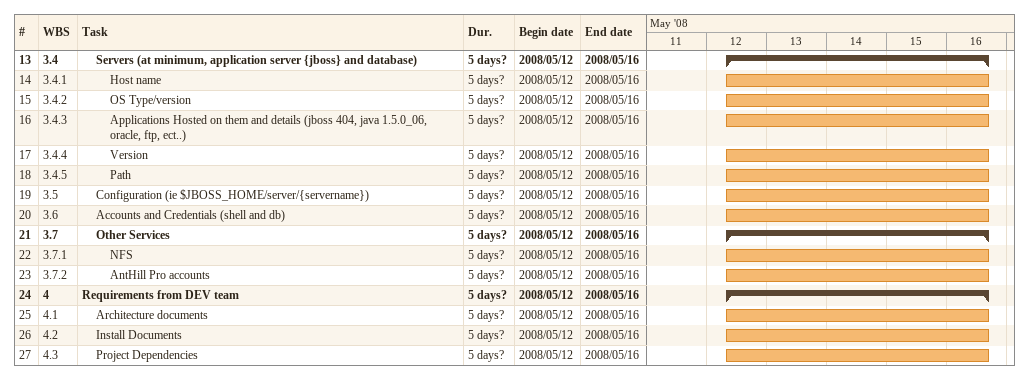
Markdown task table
| ID | WBS | Task | Duration | Start | Finish |
|---|---|---|---|---|---|
| 13 | 3.4 | **Servers (at minimum, application server {jboss} and database)** | 5d? | 2008-05-12 | 2008-05-16 |
| 14 | 3.4.1 | Host name | 5d? | 2008-05-12 | 2008-05-16 |
| 15 | 3.4.2 | OS Type/version | 5d? | 2008-05-12 | 2008-05-16 |
| 16 | 3.4.3 | Applications Hosted on them and details (jboss 404, java 1.5.0_06, oracle, ftp, ect..) | 5d? | 2008-05-12 | 2008-05-16 |
| 17 | 3.4.4 | Version | 5d? | 2008-05-12 | 2008-05-16 |
| 18 | 3.4.5 | Path | 5d? | 2008-05-12 | 2008-05-16 |
| 19 | 3.5 | Configuration (ie $JBOSS_HOME/server/{servername}) | 5d? | 2008-05-12 | 2008-05-16 |
| 20 | 3.6 | Accounts and Credentials (shell and db) | 5d? | 2008-05-12 | 2008-05-16 |
| 21 | 3.7 | **Other Services** | 5d? | 2008-05-12 | 2008-05-16 |
| 22 | 3.7.1 | NFS | 5d? | 2008-05-12 | 2008-05-16 |
| 23 | 3.7.2 | AntHill Pro accounts | 5d? | 2008-05-12 | 2008-05-16 |
| 24 | 4 | **Requirements from DEV team** | 5d? | 2008-05-12 | 2008-05-16 |
| 25 | 4.1 | Architecture documents | 5d? | 2008-05-12 | 2008-05-16 |
| 26 | 4.2 | Install Documents | 5d? | 2008-05-12 | 2008-05-16 |
| 27 | 4.3 | Project Dependencies | 5d? | 2008-05-12 | 2008-05-16 |
